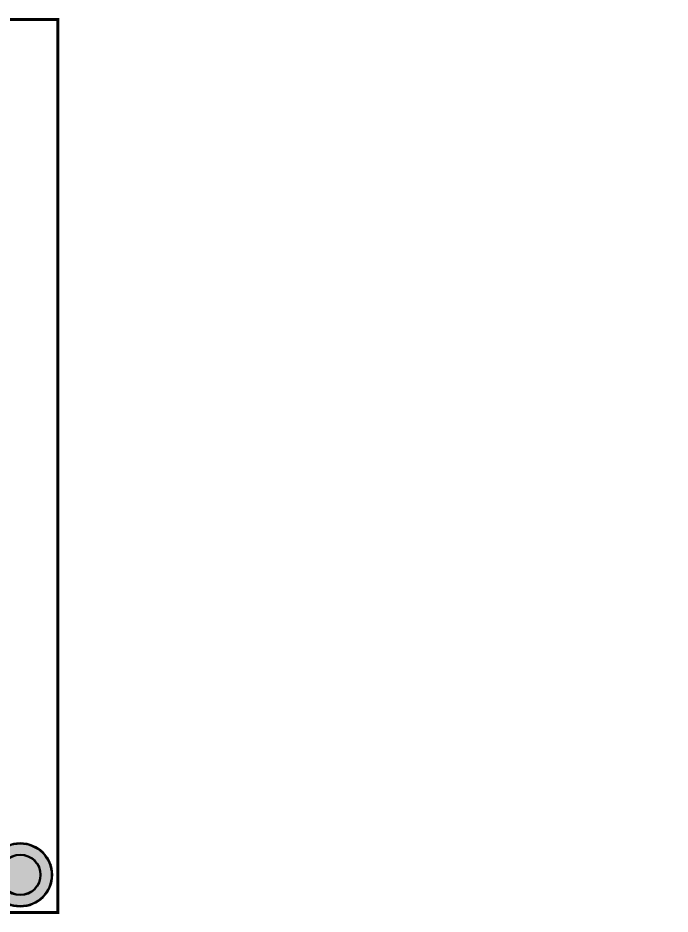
# Model space of a CAD drawing. Header units: millimetres. Extents: x 0 to 155, y 0 to 71.
# Drawn here: x 102.9 to 155.1, y -0.1 to 71.5 of the extents above; entities that cross this region are included whole.
import ezdxf

# ---------------------------------------------------------------- set-up
doc = ezdxf.new("R2010")
doc.units = ezdxf.units.MM
for name, color, linetype, true_color in [('BoardOutLine', 7, 'Continuous', 0xff00ff), ('BottomSolderMaskLayer', 7, 'Continuous', 0xaa00ff), ('Multi-Layer', 7, 'Continuous', 0xc0c0c0), ('TopSilkLayer', 7, 'Continuous', 0xffcc00), ('TopSolderMaskLayer', 7, 'Continuous', 0x800080)]:
    doc.layers.add(name, color=color, linetype=linetype, true_color=true_color)

msp = doc.modelspace()

# ---------------------------------------------------------------- hatches: boundary and pattern name
at = {"layer": 'BottomSolderMaskLayer'}
msp.add_hatch(color=256, dxfattribs=at).paths.add_polyline_path([(100.581, 3.008, 1), (105.682, 3.008, 1)])
at = {"layer": 'TopSolderMaskLayer'}
msp.add_hatch(color=256, dxfattribs=at).paths.add_polyline_path([(100.581, 3.008, 1), (105.682, 3.008, 1)])

# ---------------------------------------------------------------- linework, layer by layer
at = {"layer": 'BoardOutLine', "const_width": 0.254}
msp.add_lwpolyline([(106.139, 0), (-0.061, 0), (-0.061, 71.365), (106.139, 71.365), (106.139, 0)], close=True, dxfattribs=at)
at = {"layer": 'BottomSolderMaskLayer'}
for centre, radius in [((103.132, 3.008), 2.551), ((103.131, 3.008), 1.633)]:
    msp.add_circle(centre, radius, dxfattribs=at)
at = {"layer": 'Multi-Layer'}
for centre, radius in [((103.132, 3.008), 2.5), ((103.131, 3.008), 1.6)]:
    msp.add_circle(centre, radius, dxfattribs=at)
at = {"layer": 'TopSilkLayer'}
msp.add_circle((103.132, 3.008), 2.5, dxfattribs=at)
at = {"layer": 'TopSolderMaskLayer'}
for centre, radius in [((103.132, 3.008), 2.551), ((103.131, 3.008), 1.633)]:
    msp.add_circle(centre, radius, dxfattribs=at)

doc.saveas('drawing.dxf')
